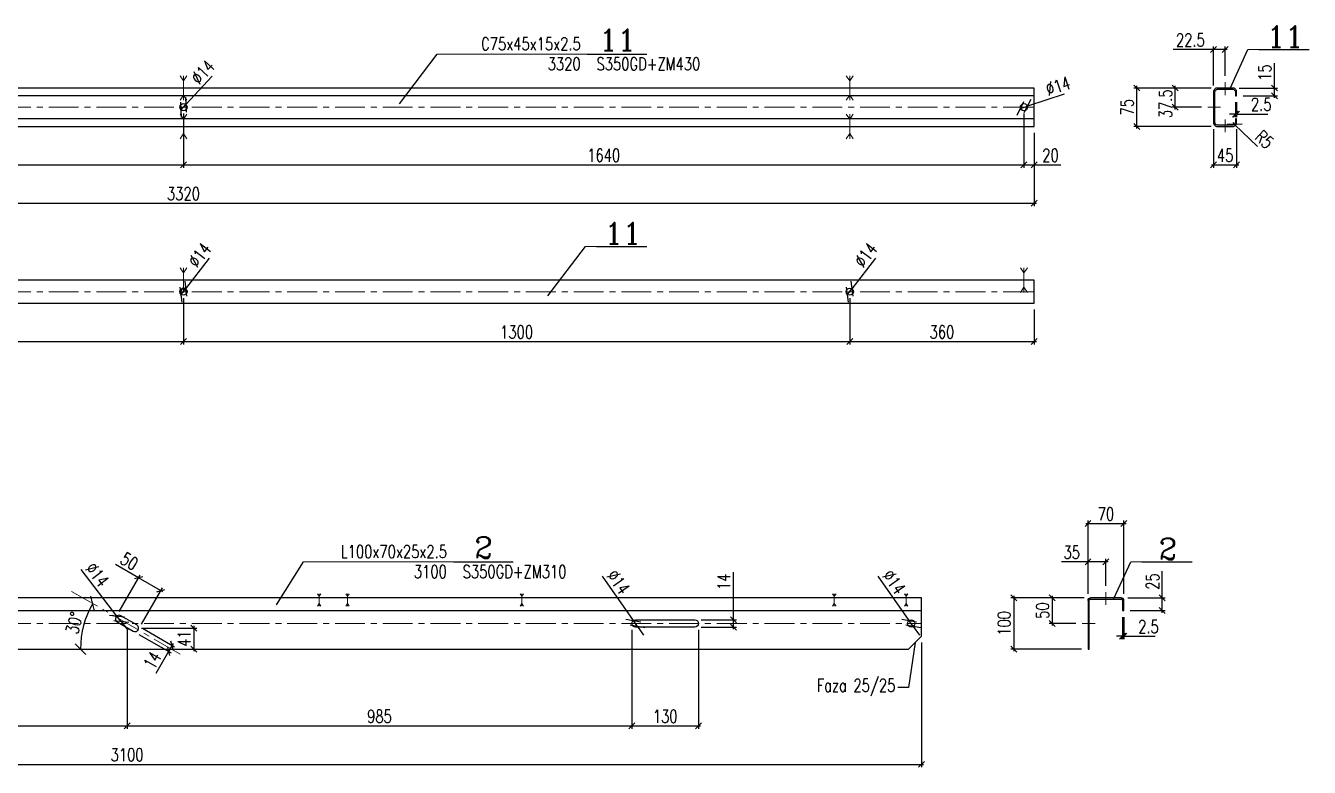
# Model space of a CAD drawing. Header units: millimetres. Extents: x -110 to 3857, y -131 to 4782.
# Drawn here: x 1352 to 3857, y 3334 to 4782 of the extents above; entities that cross this region are included whole.
import ezdxf
from ezdxf.enums import TextEntityAlignment as Align

# ---------------------------------------------------------------- set-up
doc = ezdxf.new("R2010")
doc.units = ezdxf.units.MM
doc.header["$LTSCALE"] = 1.833333
doc.header["$PDMODE"] = 1
doc.linetypes.add('CENTER', pattern=[50.8, 31.75, -6.35, 6.35, -6.35])
doc.layers.get('0').update_dxf_attribs({"linetype": 'CONTINUOUS'})
doc.layers.get('Defpoints').update_dxf_attribs({"linetype": 'CONTINUOUS'})
for name, color, linetype, lineweight in [('k_inny', 40, 'CONTINUOUS', 13), ('k_konstrukcja', 3, 'CONTINUOUS', 25), ('k_osie', 6, 'CENTER', 5), ('k_podkład', 253, 'CONTINUOUS', 13), ('k_pozycje', 1, 'CONTINUOUS', 5), ('k_wymiary', 1, 'CONTINUOUS', 5), ('RFD_C3', 2, 'CONTINUOUS', 5), ('RFD_C5', 1, 'CONTINUOUS', 5), ('RFD_T3', 2, 'CONTINUOUS', 25)]:
    doc.layers.add(name, color=color, linetype=linetype, lineweight=lineweight)
doc.styles.add('TXT3', font='SIMPLEX.SHX', dxfattribs={"width": 0.75, "height": 25})
doc.styles.add('TXT5', font='COMPLEX.shx', dxfattribs={"height": 41.666667})
doc.dimstyles.new('R1', dxfattribs={"dimtxt": 25, "dimasz": 20.833333, "dimexe": 5.833333, "dimexo": 12.5, "dimgap": 5, "dimtad": 0, "dimdec": 0, "dimzin": 0, "dimdsep": 46, "dimtxsty": 'TXT3', "dimblk1": 'OBLIQUE', "dimblk2": 'OBLIQUE', "dimsah": 1, "dimtsz": 5.833333, "dimcen": -3, "dimdle": 4.166667, "dimclrt": 2, "dimadec": 0, "dimazin": 0, "dimtfac": 0.75, "dimtdec": 0, "dimtmove": 0, "dimatfit": 3, "dimldrblk": 'NONE', "dimfxl": 1, "dimtvp": 0.75, "dimtolj": 1, "dimtzin": 0, "dimarcsym": 0})
doc.dimstyles.new('R1_002', dxfattribs={"dimtxt": 25, "dimasz": 5.833333, "dimexe": 5.833333, "dimexo": 12.5, "dimgap": 5, "dimtad": 0, "dimdec": 0, "dimzin": 0, "dimdsep": 46, "dimtxsty": 'TXT3', "dimblk1": 'OBLIQUE', "dimblk2": 'OBLIQUE', "dimsah": 1, "dimtsz": 5.833333, "dimcen": -3, "dimdle": 4.166667, "dimclrt": 2, "dimadec": 0, "dimazin": 0, "dimtfac": 0.75, "dimtdec": 0, "dimtmove": 0, "dimatfit": 3, "dimldrblk": 'NONE', "dimfxl": 1, "dimtvp": 0.75, "dimtolj": 1, "dimtzin": 0, "dimarcsym": 0})

# ---------------------------------------------------------------- blocks, each defined once
blk = doc.blocks.new('xp-u01')
at = {"layer": 'RFD_C5'}
blk.add_line((0, 0), (351, 0), dxfattribs=at)
at = {"layer": 'RFD_T3'}
blk.add_line((351, 0), (491, 0), dxfattribs=at)
at = {"layer": 'RFD_C3', "style": 'TXT3', "width": 0.75}
blk.add_attdef('OPIS', text='', height=30, dxfattribs=at).set_placement((336, 0.4), align=Align.BOTTOM_RIGHT)
blk.add_attdef('DLUGOSC', text='', height=30, dxfattribs=at).set_placement((335.7, -7.6), align=Align.TOP_RIGHT)
for tag, p in [('STAL', (372.8, -37.6)), ('UWAGI', (372.8, -82.9))]:
    blk.add_attdef(tag, p, '', height=30, dxfattribs=at)
at = {"layer": 'RFD_C3', "style": 'TXT3', "width": 0.75, "flags": 1}
for tag, p in [('G_JEDN', (164.9, -82.9)), ('G', (164.9, -134.4))]:
    blk.add_attdef(tag, p, '', height=30, dxfattribs=at)
at = {"layer": 'RFD_T3', "linetype": 'Continuous', "style": 'TXT5'}
blk.add_attdef('NR', text='', height=50, dxfattribs=at).set_placement((421.6, -6), align=Align.BOTTOM_CENTER)
blk = doc.blocks.new('Poz. 11')
for points in [[(3300, 22.5), (-20, 22.5)], [(3300, -22.5), (-20, -22.5)]]:
    blk.add_lwpolyline(points)
at = {"layer": 'k_konstrukcja'}
blk.add_lwpolyline([(3300, -37.5), (3300, 37.5), (-20, 37.5), (-20, -37.5)], close=True, dxfattribs=at)
for centre in [(1640, 0), (3280, 0)]:
    blk.add_circle(centre, 7, dxfattribs=at)
at = {"layer": 'k_osie'}
blk.add_line((-20, 0), (3300, 0), dxfattribs=at)
at = {"layer": 'k_podkład'}
for points in [[(1640, 23.5), (1633.3, 13.5), (1640, 23.5), (1640, 13.5), (1640, 23.5), (1646.7, 13.5), (1640, 23.5), (1640, 51.5), (1633.3, 61.5), (1640, 51.5), (1640, 61.5), (1640, 51.5), (1646.7, 61.5)], [(2940, 23.5), (2946.7, 13.5), (2940, 23.5), (2940, 13.5), (2940, 23.5), (2933.3, 13.5), (2940, 23.5), (2940, 51.5), (2946.7, 61.5), (2940, 51.5), (2940, 61.5), (2940, 51.5), (2933.3, 61.5)], [(1640, -23.5), (1633.3, -13.5), (1640, -23.5), (1640, -13.5), (1640, -23.5), (1646.7, -13.5), (1640, -23.5), (1640, -51.5), (1633.3, -61.5), (1640, -51.5), (1640, -61.5), (1640, -51.5), (1646.7, -61.5)], [(2940, -23.5), (2946.7, -13.5), (2940, -23.5), (2940, -13.5), (2940, -23.5), (2933.3, -13.5), (2940, -23.5), (2940, -51.5), (2946.7, -61.5), (2940, -51.5), (2940, -61.5), (2940, -51.5), (2933.3, -61.5)]]:
    blk.add_lwpolyline(points, dxfattribs=at)
blk = doc.blocks.new('_None')
blk = doc.blocks.new('_Oblique')
at = {"color": 0, "linetype": 'ByBlock', "lineweight": -2}
blk.add_line((-0.5, -0.5), (0.5, 0.5), dxfattribs=at)
blk = doc.blocks.new('*D350')
at = {"layer": 'Defpoints', "color": 0}
for p in [(20, 4622.5), (1660, 4622.5), (1660, 4510)]:
    blk.add_point(p, dxfattribs=at)
at = {"layer": 'k_wymiary', "color": 0, "lineweight": -2}
for p, q in [((20, 4610), (20, 4504.2)), ((1660, 4610), (1660, 4504.2)), ((25.8, 4515.8), (14.2, 4504.2)), ((15.8, 4510), (1664.2, 4510)), ((1654.2, 4504.2), (1665.8, 4515.8))]:
    blk.add_line(p, q, dxfattribs=at)
at = {"layer": 'k_wymiary', "color": 2, "insert": (840, 4528.7), "char_height": 25, "attachment_point": 5, "style": 'TXT3'}
blk.add_mtext('\\A1;1640', dxfattribs=at)
blk = doc.blocks.new('*D351')
at = {"layer": 'Defpoints', "color": 0}
for p in [(1660, 4622.5), (3300, 4622.5), (3300, 4510)]:
    blk.add_point(p, dxfattribs=at)
at = {"layer": 'k_wymiary', "color": 0, "lineweight": -2}
for p, q in [((1660, 4610), (1660, 4504.2)), ((3300, 4610), (3300, 4504.2)), ((1665.8, 4515.8), (1654.2, 4504.2)), ((1655.8, 4510), (3304.2, 4510)), ((3294.2, 4504.2), (3305.8, 4515.8))]:
    blk.add_line(p, q, dxfattribs=at)
at = {"layer": 'k_wymiary', "color": 2, "insert": (2480, 4528.7), "char_height": 25, "attachment_point": 5, "style": 'TXT3'}
blk.add_mtext('\\A1;1640', dxfattribs=at)
blk = doc.blocks.new('*D352')
at = {"layer": 'Defpoints', "color": 0}
for p in [(3300, 4622.5), (3320, 4585), (3320, 4510)]:
    blk.add_point(p, dxfattribs=at)
at = {"layer": 'k_wymiary', "color": 0, "lineweight": -2}
for p, q in [((3300, 4610), (3300, 4504.2)), ((3320, 4572.5), (3320, 4504.2)), ((3305.8, 4515.8), (3294.2, 4504.2)), ((3295.8, 4510), (3320, 4510)), ((3314.2, 4504.2), (3325.8, 4515.8)), ((3320, 4510), (3372, 4510))]:
    blk.add_line(p, q, dxfattribs=at)
at = {"layer": 'k_wymiary', "color": 2, "insert": (3351.8, 4528.7), "char_height": 25, "attachment_point": 5, "style": 'TXT3'}
blk.add_mtext('\\A1;20', dxfattribs=at)
blk = doc.blocks.new('*D353')
at = {"layer": 'Defpoints', "color": 0}
for p in [(0, 4585), (3320, 4585), (3320, 4435)]:
    blk.add_point(p, dxfattribs=at)
at = {"layer": 'k_wymiary', "color": 0, "lineweight": -2}
for p, q in [((0, 4572.5), (0, 4429.2)), ((3320, 4572.5), (3320, 4429.2)), ((5.8, 4440.8), (-5.8, 4429.2)), ((-4.2, 4435), (3324.2, 4435)), ((3314.2, 4429.2), (3325.8, 4440.8))]:
    blk.add_line(p, q, dxfattribs=at)
at = {"layer": 'k_wymiary', "color": 2, "insert": (1660, 4453.7), "char_height": 25, "attachment_point": 5, "style": 'TXT3'}
blk.add_mtext('\\A1;3320', dxfattribs=at)
blk = doc.blocks.new('*D355')
at = {"layer": 'Defpoints', "color": 0}
for p in [(1655.3, 4617.4), (1664.7, 4627.6)]:
    blk.add_point(p, dxfattribs=at)
at = {"layer": 'k_wymiary', "color": 0, "lineweight": -2}
for p in [(1715.9, 4683.2), (1655.3, 4617.4)]:
    blk.add_line(p, (1664.7, 4627.6), dxfattribs=at)
at = {"layer": 'k_wymiary', "color": 0, "linetype": 'ByBlock', "lineweight": -2, "xscale": 20.83333333333333, "yscale": 20.83333333333333, "zscale": 20.83333333333333}
for p, rotation in [((1664.7, 4627.6), 227.3451104325624), ((1655.3, 4617.4), 47.34511043256239)]:
    blk.add_blockref('_Oblique', p, dxfattribs=dict(at, rotation=rotation))
at = {"layer": 'k_wymiary', "color": 2, "insert": (1697.7, 4691.1), "char_height": 25, "attachment_point": 5, "rotation": 47.3451, "style": 'TXT3'}
blk.add_mtext('\\A1;∅14', dxfattribs=at)
blk = doc.blocks.new('*D356')
at = {"layer": 'Defpoints', "color": 0}
for p in [(3293.3, 4620.3), (3306.7, 4624.7)]:
    blk.add_point(p, dxfattribs=at)
at = {"layer": 'k_wymiary', "color": 0, "lineweight": -2}
for p in [(3378.4, 4648.1), (3293.3, 4620.3)]:
    blk.add_line(p, (3306.7, 4624.7), dxfattribs=at)
at = {"layer": 'k_wymiary', "color": 0, "linetype": 'ByBlock', "lineweight": -2, "xscale": 20.83333333333333, "yscale": 20.83333333333333, "zscale": 20.83333333333333}
for p, rotation in [((3306.7, 4624.7), 198.0682574679012), ((3293.3, 4620.3), 18.06825746790123)]:
    blk.add_blockref('_Oblique', p, dxfattribs=dict(at, rotation=rotation))
at = {"layer": 'k_wymiary', "color": 2, "insert": (3366.4, 4663.9), "char_height": 25, "attachment_point": 5, "rotation": 18.0683, "style": 'TXT3'}
blk.add_mtext('\\A1;∅14', dxfattribs=at)
blk = doc.blocks.new('pozycja')
at = {"layer": 'RFD_C5', "linetype": 'Continuous'}
blk.add_line((0, 0), (25.8, 0), dxfattribs=at)
at = {"layer": 'RFD_T3'}
blk.add_line((25.8, 0), (143.9, 0), dxfattribs=at)
at = {"layer": 'RFD_T3', "linetype": 'Continuous', "style": 'TXT5'}
blk.add_attdef('NR', text='', height=50, dxfattribs=at).set_placement((86.9, -9), align=Align.BOTTOM_CENTER)
blk = doc.blocks.new('*D364')
at = {"layer": 'Defpoints', "color": 0}
for p in [(3670, 4735), (3692.5, 4671.2), (3670, 4652.5)]:
    blk.add_point(p, dxfattribs=at)
at = {"layer": 'k_wymiary', "color": 0, "lineweight": -2}
for p, q in [((3670, 4735), (3591.2, 4735)), ((3675.8, 4740.8), (3664.2, 4729.2)), ((3670, 4665), (3670, 4740.8)), ((3696.7, 4735), (3670, 4735)), ((3686.7, 4729.2), (3698.3, 4740.8)), ((3692.5, 4683.7), (3692.5, 4740.8))]:
    blk.add_line(p, q, dxfattribs=at)
at = {"layer": 'k_wymiary', "color": 2, "insert": (3624.8, 4753.7), "char_height": 25, "attachment_point": 5, "style": 'TXT3'}
blk.add_mtext('\\A1;22.5', dxfattribs=at)
blk = doc.blocks.new('*D365')
at = {"layer": 'Defpoints', "color": 0}
for p in [(3707.5, 4660), (3788.8, 4660), (3715, 4645)]:
    blk.add_point(p, dxfattribs=at)
at = {"layer": 'k_wymiary', "color": 0, "lineweight": -2}
for p, q in [((3788.8, 4660), (3788.8, 4708.5)), ((3720, 4660), (3794.6, 4660)), ((3794.6, 4654.2), (3782.9, 4665.8)), ((3788.8, 4640.8), (3788.8, 4660)), ((3727.5, 4645), (3794.6, 4645)), ((3782.9, 4650.8), (3794.6, 4639.2))]:
    blk.add_line(p, q, dxfattribs=at)
at = {"layer": 'k_wymiary', "color": 2, "insert": (3770, 4690.1), "char_height": 25, "attachment_point": 5, "rotation": 90, "style": 'TXT3'}
blk.add_mtext('\\A1;15', dxfattribs=at)
blk = doc.blocks.new('*D366')
at = {"layer": 'Defpoints', "color": 0}
for p in [(3712.5, 4645), (3715, 4645), (3715, 4609.1)]:
    blk.add_point(p, dxfattribs=at)
at = {"layer": 'k_wymiary', "color": 0, "lineweight": -2}
for p, q in [((3712.5, 4609.1), (3700.8, 4609.1)), ((3706.7, 4603.3), (3718.3, 4615)), ((3720.8, 4615), (3709.2, 4603.3)), ((3712.5, 4632.5), (3712.5, 4603.3)), ((3712.5, 4609.1), (3715, 4609.1)), ((3715, 4632.5), (3715, 4603.3)), ((3715, 4609.1), (3776, 4609.1))]:
    blk.add_line(p, q, dxfattribs=at)
at = {"layer": 'k_wymiary', "color": 2, "insert": (3763, 4627.9), "char_height": 25, "attachment_point": 5, "style": 'TXT3'}
blk.add_mtext('\\A1;2.5', dxfattribs=at)
blk = doc.blocks.new('*D368')
at = {"layer": 'Defpoints', "color": 0}
for p in [(3707.5, 4592.5), (3711.1, 4589)]:
    blk.add_point(p, dxfattribs=at)
at = {"layer": 'k_wymiary', "color": 0, "lineweight": -2}
for p in [(3707.5, 4592.5), (3755.9, 4546.1)]:
    blk.add_line(p, (3711.1, 4589), dxfattribs=at)
at = {"layer": 'k_wymiary', "color": 0, "linetype": 'ByBlock', "lineweight": -2, "xscale": 20.83333333333333, "yscale": 20.83333333333333, "zscale": 20.83333333333333, "rotation": 136.2384097186203}
blk.add_blockref('_Oblique', (3711.1, 4589), dxfattribs=at)
at = {"layer": 'k_wymiary', "color": 2, "insert": (3769.1, 4559.5), "char_height": 25, "attachment_point": 5, "rotation": 316.2384, "style": 'TXT3'}
blk.add_mtext('\\A1;R5', dxfattribs=at)
blk = doc.blocks.new('*D369')
at = {"layer": 'Defpoints', "color": 0}
for p in [(3670, 4592.5), (3715, 4592.5), (3715, 4510)]:
    blk.add_point(p, dxfattribs=at)
at = {"layer": 'k_wymiary', "color": 0, "lineweight": -2}
for p, q in [((3670, 4580), (3670, 4504.2)), ((3715, 4580), (3715, 4504.2)), ((3675.8, 4515.8), (3664.2, 4504.2)), ((3665.8, 4510), (3719.2, 4510)), ((3709.2, 4504.2), (3720.8, 4515.8))]:
    blk.add_line(p, q, dxfattribs=at)
at = {"layer": 'k_wymiary', "color": 2, "insert": (3692.5, 4528.7), "char_height": 25, "attachment_point": 5, "style": 'TXT3'}
blk.add_mtext('\\A1;45', dxfattribs=at)
blk = doc.blocks.new('*D370')
at = {"layer": 'Defpoints', "color": 0}
for p in [(3595, 4660), (3677.5, 4660), (3658.8, 4622.5)]:
    blk.add_point(p, dxfattribs=at)
at = {"layer": 'k_wymiary', "color": 0, "lineweight": -2}
for p, q in [((3600.8, 4654.2), (3589.2, 4665.8)), ((3665, 4660), (3589.2, 4660)), ((3595, 4618.3), (3595, 4664.2)), ((3589.2, 4628.3), (3600.8, 4616.7)), ((3646.3, 4622.5), (3589.2, 4622.5))]:
    blk.add_line(p, q, dxfattribs=at)
at = {"layer": 'k_wymiary', "color": 2, "insert": (3576.3, 4629.2), "char_height": 25, "attachment_point": 5, "rotation": 90, "style": 'TXT3'}
blk.add_mtext('\\A1;37.5', dxfattribs=at)
blk = doc.blocks.new('*D371')
at = {"layer": 'Defpoints', "color": 0}
for p in [(3520, 4660), (3677.5, 4660), (3677.5, 4585)]:
    blk.add_point(p, dxfattribs=at)
at = {"layer": 'k_wymiary', "color": 0, "lineweight": -2}
for p, q in [((3525.8, 4654.2), (3514.2, 4665.8)), ((3665, 4660), (3514.2, 4660)), ((3520, 4580.8), (3520, 4664.2)), ((3514.2, 4590.8), (3525.8, 4579.2)), ((3665, 4585), (3514.2, 4585))]:
    blk.add_line(p, q, dxfattribs=at)
at = {"layer": 'k_wymiary', "color": 2, "insert": (3501.3, 4622.5), "char_height": 25, "attachment_point": 5, "rotation": 90, "style": 'TXT3'}
blk.add_mtext('\\A1;75', dxfattribs=at)
blk = doc.blocks.new('*D374')
at = {"layer": 'Defpoints', "color": 0}
for p in [(1664.3, 4268.1), (1655.7, 4256.9)]:
    blk.add_point(p, dxfattribs=at)
at = {"layer": 'k_wymiary', "color": 0, "lineweight": -2}
for p in [(1710.3, 4327.9), (1655.7, 4256.9)]:
    blk.add_line(p, (1664.3, 4268.1), dxfattribs=at)
at = {"layer": 'k_wymiary', "color": 0, "linetype": 'ByBlock', "lineweight": -2, "xscale": 20.83333333333333, "yscale": 20.83333333333333, "zscale": 20.83333333333333}
for p, rotation in [((1655.7, 4256.9), 52.46333254071379), ((1664.3, 4268.1), 232.4633325407138)]:
    blk.add_blockref('_Oblique', p, dxfattribs=dict(at, rotation=rotation))
at = {"layer": 'k_wymiary', "color": 2, "insert": (1691.4, 4334.2), "char_height": 25, "attachment_point": 5, "rotation": 52.4633, "style": 'TXT3'}
blk.add_mtext('\\A1;∅14', dxfattribs=at)
blk = doc.blocks.new('*D375')
at = {"layer": 'Defpoints', "color": 0}
for p in [(2964.3, 4268.1), (2955.7, 4256.9)]:
    blk.add_point(p, dxfattribs=at)
at = {"layer": 'k_wymiary', "color": 0, "lineweight": -2}
for p in [(3010.3, 4327.9), (2955.7, 4256.9)]:
    blk.add_line(p, (2964.3, 4268.1), dxfattribs=at)
at = {"layer": 'k_wymiary', "color": 0, "linetype": 'ByBlock', "lineweight": -2, "xscale": 20.83333333333333, "yscale": 20.83333333333333, "zscale": 20.83333333333333}
for p, rotation in [((2955.7, 4256.9), 52.46333254071674), ((2964.3, 4268.1), 232.4633325407167)]:
    blk.add_blockref('_Oblique', p, dxfattribs=dict(at, rotation=rotation))
at = {"layer": 'k_wymiary', "color": 2, "insert": (2991.4, 4334.2), "char_height": 25, "attachment_point": 5, "rotation": 52.4633, "style": 'TXT3'}
blk.add_mtext('\\A1;∅14', dxfattribs=at)
blk = doc.blocks.new('*D377')
at = {"layer": 'Defpoints', "color": 0}
for p in [(360, 4262.5), (1660, 4262.5), (1660, 4165)]:
    blk.add_point(p, dxfattribs=at)
at = {"layer": 'k_wymiary', "color": 0, "lineweight": -2}
for p, q in [((360, 4250), (360, 4159.2)), ((1660, 4250), (1660, 4159.2)), ((365.8, 4170.8), (354.2, 4159.2)), ((355.8, 4165), (1664.2, 4165)), ((1654.2, 4159.2), (1665.8, 4170.8))]:
    blk.add_line(p, q, dxfattribs=at)
at = {"layer": 'k_wymiary', "color": 2, "insert": (1010, 4183.7), "char_height": 25, "attachment_point": 5, "style": 'TXT3'}
blk.add_mtext('\\A1;1300', dxfattribs=at)
blk = doc.blocks.new('*D378')
at = {"layer": 'Defpoints', "color": 0}
for p in [(1660, 4262.5), (2960, 4262.5), (2960, 4165)]:
    blk.add_point(p, dxfattribs=at)
at = {"layer": 'k_wymiary', "color": 0, "lineweight": -2}
for p, q in [((1660, 4250), (1660, 4159.2)), ((2960, 4250), (2960, 4159.2)), ((1665.8, 4170.8), (1654.2, 4159.2)), ((1655.8, 4165), (2964.2, 4165)), ((2954.2, 4159.2), (2965.8, 4170.8))]:
    blk.add_line(p, q, dxfattribs=at)
at = {"layer": 'k_wymiary', "color": 2, "insert": (2310, 4183.7), "char_height": 25, "attachment_point": 5, "style": 'TXT3'}
blk.add_mtext('\\A1;1300', dxfattribs=at)
blk = doc.blocks.new('*D379')
at = {"layer": 'Defpoints', "color": 0}
for p in [(2960, 4262.5), (3320, 4240), (3320, 4165)]:
    blk.add_point(p, dxfattribs=at)
at = {"layer": 'k_wymiary', "color": 0, "lineweight": -2}
for p, q in [((2960, 4250), (2960, 4159.2)), ((3320, 4227.5), (3320, 4159.2)), ((2965.8, 4170.8), (2954.2, 4159.2)), ((2955.8, 4165), (3324.2, 4165)), ((3314.2, 4159.2), (3325.8, 4170.8))]:
    blk.add_line(p, q, dxfattribs=at)
at = {"layer": 'k_wymiary', "color": 2, "insert": (3140, 4183.7), "char_height": 25, "attachment_point": 5, "style": 'TXT3'}
blk.add_mtext('\\A1;360', dxfattribs=at)
blk = doc.blocks.new('Poz. 2')
blk.add_lwpolyline([(-1550, 25), (1550, 25)])
blk.add_lwpolyline([(-19.1, 2.9), (12.1, -15.1, 1), (19.1, -2.9), (-12.1, 15.1, 1)], format="xyb", close=True)
at = {"layer": 'k_konstrukcja'}
blk.add_lwpolyline([(-1525, -50), (1525, -50), (1550, -25), (1550, 50), (-1550, 50), (-1550, -25)], close=True, dxfattribs=at)
blk.add_lwpolyline([(1108, -7), (992, -7, -1), (992, 7), (1108, 7, -1)], format="xyb", close=True, dxfattribs=at)
blk.add_circle((1530, 0), 7, dxfattribs=at)
at = {"layer": 'k_osie'}
blk.add_lwpolyline([(-1550, 0), (1550, 0)], dxfattribs=at)
at = {"layer": 'k_podkład'}
for points in [[(375, 53), (378.3, 58), (375, 53), (375, 58), (375, 53), (371.7, 58), (375, 53), (375, 39), (378.3, 34), (375, 39), (375, 34), (375, 39), (371.7, 34)], [(430, 53), (433.3, 58), (430, 53), (430, 58), (430, 53), (426.7, 58), (430, 53), (430, 39), (433.3, 34), (430, 39), (430, 34), (430, 39), (426.7, 34)], [(770, 53), (773.3, 58), (770, 53), (770, 58), (770, 53), (766.7, 58), (770, 53), (770, 39), (773.3, 34), (770, 39), (770, 34), (770, 39), (766.7, 34)], [(1380, 53), (1383.3, 58), (1380, 53), (1380, 58), (1380, 53), (1376.7, 58), (1380, 53), (1380, 39), (1383.3, 34), (1380, 39), (1380, 34), (1380, 39), (1376.7, 34)], [(1520, 53), (1523.3, 58), (1520, 53), (1520, 58), (1520, 53), (1516.7, 58), (1520, 53), (1520, 39), (1523.3, 34), (1520, 39), (1520, 34), (1520, 39), (1516.7, 34)]]:
    blk.add_lwpolyline(points, dxfattribs=at)
blk = doc.blocks.new('Rygiel')
for p, q in [((0, 95), (0.4, 96.9)), ((0, 95), (0, 0)), ((0.4, 96.9), (1.5, 98.5)), ((1.5, 98.5), (3.1, 99.6)), ((2.5, 95), (2.7, 96)), ((2.5, 0), (2.5, 95)), ((2.7, 96), (3.2, 96.8)), ((3.1, 99.6), (5, 100)), ((3.2, 96.8), (4, 97.3)), ((4, 97.3), (5, 97.5)), ((65, 100), (5, 100)), ((5, 97.5), (65, 97.5)), ((66.9, 99.6), (65, 100)), ((66, 97.3), (65, 97.5)), ((66.8, 96.8), (66, 97.3)), ((67.3, 96), (66.8, 96.8)), ((68.5, 98.5), (66.9, 99.6)), ((67.5, 95), (67.3, 96)), ((67.5, 95), (67.5, 75)), ((69.6, 96.9), (68.5, 98.5)), ((70, 95), (69.6, 96.9)), ((70, 75), (70, 95)), ((67.5, 75), (70, 75)), ((0, 0), (2.5, 0))]:
    blk.add_line(p, q)
blk = doc.blocks.new('*D476')
at = {"layer": 'Defpoints', "color": 0}
for p in [(565, 3615), (1550, 3615), (1550, 3415)]:
    blk.add_point(p, dxfattribs=at)
at = {"layer": 'k_wymiary', "color": 0, "lineweight": -2}
for p, q in [((565, 3602.5), (565, 3409.2)), ((1550, 3602.5), (1550, 3409.2)), ((570.8, 3420.8), (559.2, 3409.2)), ((560.8, 3415), (1554.2, 3415)), ((1544.2, 3409.2), (1555.8, 3420.8))]:
    blk.add_line(p, q, dxfattribs=at)
at = {"layer": 'k_wymiary', "color": 2, "insert": (1057.5, 3433.7), "char_height": 25, "attachment_point": 5, "style": 'TXT3'}
blk.add_mtext('\\A1;985', dxfattribs=at)
blk = doc.blocks.new('*D477')
at = {"layer": 'Defpoints', "color": 0}
for p in [(1550, 3615), (2535, 3615), (2535, 3415)]:
    blk.add_point(p, dxfattribs=at)
at = {"layer": 'k_wymiary', "color": 0, "lineweight": -2}
for p, q in [((1550, 3602.5), (1550, 3409.2)), ((2535, 3602.5), (2535, 3409.2)), ((1555.8, 3420.8), (1544.2, 3409.2)), ((1545.8, 3415), (2539.2, 3415)), ((2529.2, 3409.2), (2540.8, 3420.8))]:
    blk.add_line(p, q, dxfattribs=at)
at = {"layer": 'k_wymiary', "color": 2, "insert": (2042.5, 3433.7), "char_height": 25, "attachment_point": 5, "style": 'TXT3'}
blk.add_mtext('\\A1;985', dxfattribs=at)
blk = doc.blocks.new('*D478')
at = {"layer": 'Defpoints', "color": 0}
for p in [(2535, 3615), (2665, 3615), (2665, 3415)]:
    blk.add_point(p, dxfattribs=at)
at = {"layer": 'k_wymiary', "color": 0, "lineweight": -2}
for p, q in [((2535, 3602.5), (2535, 3409.2)), ((2665, 3602.5), (2665, 3409.2)), ((2540.8, 3420.8), (2529.2, 3409.2)), ((2530.8, 3415), (2669.2, 3415)), ((2659.2, 3409.2), (2670.8, 3420.8))]:
    blk.add_line(p, q, dxfattribs=at)
at = {"layer": 'k_wymiary', "color": 2, "insert": (2600, 3433.7), "char_height": 25, "attachment_point": 5, "style": 'TXT3'}
blk.add_mtext('\\A1;130', dxfattribs=at)
blk = doc.blocks.new('*D479')
at = {"layer": 'Defpoints', "color": 0}
for p in [(1572.6, 3704.1), (1528.3, 3627.5), (1571.7, 3602.5)]:
    blk.add_point(p, dxfattribs=at)
at = {"layer": 'k_wymiary', "color": 0, "lineweight": -2}
for p, q in [((1572.6, 3704.1), (1527.5, 3730.1)), ((1534.6, 3638.3), (1575.5, 3709.2)), ((1580.5, 3706.2), (1564.6, 3702)), ((1619.5, 3677), (1572.6, 3704.1)), ((1577.9, 3613.3), (1618.8, 3684.2)), ((1607.9, 3677), (1623.9, 3681.2))]:
    blk.add_line(p, q, dxfattribs=at)
at = {"layer": 'k_wymiary', "color": 2, "insert": (1554.4, 3736.3), "char_height": 25, "attachment_point": 5, "rotation": 330, "style": 'TXT3'}
blk.add_mtext('\\A1;50', dxfattribs=at)
blk = doc.blocks.new('*D480')
at = {"layer": 'Defpoints', "color": 0}
for p in [(1530.1, 3629.5), (1538.7, 3618.5)]:
    blk.add_point(p, dxfattribs=at)
at = {"layer": 'k_wymiary', "color": 0, "lineweight": -2}
for p, q in [((1530.1, 3629.5), (1460.2, 3720.4)), ((1538.7, 3618.5), (1530.1, 3629.5)), ((1538.7, 3618.5), (1551.4, 3602))]:
    blk.add_line(p, q, dxfattribs=at)
at = {"layer": 'k_wymiary', "color": 0, "linetype": 'ByBlock', "lineweight": -2, "xscale": 20.83333333333333, "yscale": 20.83333333333333, "zscale": 20.83333333333333}
for p, rotation in [((1530.1, 3629.5), 307.6112658283222), ((1538.7, 3618.5), 127.6112658283222)]:
    blk.add_blockref('_Oblique', p, dxfattribs=dict(at, rotation=rotation))
at = {"layer": 'k_wymiary', "color": 2, "insert": (1491.7, 3710.2), "char_height": 25, "attachment_point": 5, "rotation": 307.6113, "style": 'TXT3'}
blk.add_mtext('\\A1;∅14', dxfattribs=at)
blk = doc.blocks.new('*D481')
at = {"layer": 'Defpoints', "color": 0}
for p in [(1441.7, 3677.5), (1469.9, 3625.7), (25, 3565), (3075, 3565), (1658.3, 3552.5)]:
    blk.add_point(p, dxfattribs=at)
at = {"layer": 'k_wymiary', "color": 0, "lineweight": -2}
blk.add_arc((1636.6, 3565), 177.5, 150, 180, dxfattribs=at)
at = {"layer": 'k_wymiary', "color": 0, "linetype": 'ByBlock', "lineweight": -2, "xscale": 20.83333333333333, "yscale": 20.83333333333333, "zscale": 20.83333333333333}
for p, rotation in [((1482.9, 3653.7), 60.00000001284901), ((1459.2, 3565), 269.9999999999999)]:
    blk.add_blockref('_Oblique', p, dxfattribs=dict(at, rotation=rotation))
at = {"layer": 'k_wymiary', "color": 2, "insert": (1447.1, 3615.8), "char_height": 25, "attachment_point": 5, "rotation": 75, "style": 'TXT3'}
blk.add_mtext('\\A1;30%%d', dxfattribs=at)
blk = doc.blocks.new('*D482')
at = {"layer": 'Defpoints', "color": 0}
for p in [(1565.6, 3606), (1550, 3565), (1680, 3565)]:
    blk.add_point(p, dxfattribs=at)
at = {"layer": 'k_wymiary', "color": 0, "lineweight": -2}
for p, q in [((1685.8, 3600.2), (1674.2, 3611.8)), ((1680, 3610.2), (1680, 3560.8)), ((1578.1, 3606), (1685.8, 3606)), ((1562.5, 3565), (1685.8, 3565)), ((1674.2, 3570.8), (1685.8, 3559.2))]:
    blk.add_line(p, q, dxfattribs=at)
at = {"layer": 'k_wymiary', "color": 2, "insert": (1661.3, 3585.5), "char_height": 25, "attachment_point": 5, "rotation": 90, "style": 'TXT3'}
blk.add_mtext('\\A1;41', dxfattribs=at)
blk = doc.blocks.new('*D483')
at = {"layer": 'Defpoints', "color": 0}
for p in [(2538, 3620.7), (2546, 3609.3)]:
    blk.add_point(p, dxfattribs=at)
at = {"layer": 'k_wymiary', "color": 0, "lineweight": -2}
for p, q in [((2538, 3620.7), (2477.7, 3707.3)), ((2546, 3609.3), (2538, 3620.7)), ((2546, 3609.3), (2557.9, 3592.2))]:
    blk.add_line(p, q, dxfattribs=at)
at = {"layer": 'k_wymiary', "color": 0, "linetype": 'ByBlock', "lineweight": -2, "xscale": 20.83333333333333, "yscale": 20.83333333333333, "zscale": 20.83333333333333}
for p, rotation in [((2538, 3620.7), 304.8864032735648), ((2546, 3609.3), 124.8864032735648)]:
    blk.add_blockref('_Oblique', p, dxfattribs=dict(at, rotation=rotation))
at = {"layer": 'k_wymiary', "color": 2, "insert": (2508.7, 3695.6), "char_height": 25, "attachment_point": 5, "rotation": 304.8864, "style": 'TXT3'}
blk.add_mtext('\\A1;∅14', dxfattribs=at)
blk = doc.blocks.new('*D485')
at = {"layer": 'Defpoints', "color": 0}
for p in [(3076, 3620.7), (3084, 3609.3)]:
    blk.add_point(p, dxfattribs=at)
at = {"layer": 'k_wymiary', "color": 0, "lineweight": -2}
for p, q in [((3076, 3620.7), (3015.7, 3707.3)), ((3084, 3609.3), (3076, 3620.7)), ((3084, 3609.3), (3095.9, 3592.2))]:
    blk.add_line(p, q, dxfattribs=at)
at = {"layer": 'k_wymiary', "color": 0, "linetype": 'ByBlock', "lineweight": -2, "xscale": 20.83333333333333, "yscale": 20.83333333333333, "zscale": 20.83333333333333}
for p, rotation in [((3076, 3620.7), 304.8864032735648), ((3084, 3609.3), 124.8864032735648)]:
    blk.add_blockref('_Oblique', p, dxfattribs=dict(at, rotation=rotation))
at = {"layer": 'k_wymiary', "color": 2, "insert": (3046.7, 3695.6), "char_height": 25, "attachment_point": 5, "rotation": 304.8864, "style": 'TXT3'}
blk.add_mtext('\\A1;∅14', dxfattribs=at)
blk = doc.blocks.new('*D486')
at = {"layer": 'Defpoints', "color": 0}
for p in [(0, 3590), (3100, 3590), (3100, 3340)]:
    blk.add_point(p, dxfattribs=at)
at = {"layer": 'k_wymiary', "color": 0, "lineweight": -2}
for p, q in [((0, 3577.5), (0, 3334.2)), ((3100, 3577.5), (3100, 3334.2)), ((5.8, 3345.8), (-5.8, 3334.2)), ((-4.2, 3340), (3104.2, 3340)), ((3094.2, 3334.2), (3105.8, 3345.8))]:
    blk.add_line(p, q, dxfattribs=at)
at = {"layer": 'k_wymiary', "color": 2, "insert": (1550, 3358.7), "char_height": 25, "attachment_point": 5, "style": 'TXT3'}
blk.add_mtext('\\A1;3100', dxfattribs=at)
blk = doc.blocks.new('*D496')
at = {"layer": 'Defpoints', "color": 0}
for p in [(3490, 3665), (3569.8, 3665), (3495, 3640)]:
    blk.add_point(p, dxfattribs=at)
at = {"layer": 'k_wymiary', "color": 0, "lineweight": -2}
for p, q in [((3569.8, 3665), (3569.8, 3717)), ((3502.5, 3665), (3575.6, 3665)), ((3575.6, 3659.2), (3564, 3670.8)), ((3569.8, 3635.8), (3569.8, 3665)), ((3507.5, 3640), (3575.6, 3640)), ((3564, 3645.8), (3575.6, 3634.2))]:
    blk.add_line(p, q, dxfattribs=at)
at = {"layer": 'k_wymiary', "color": 2, "insert": (3551.1, 3696.8), "char_height": 25, "attachment_point": 5, "rotation": 90, "style": 'TXT3'}
blk.add_mtext('\\A1;25', dxfattribs=at)
blk = doc.blocks.new('*D497')
at = {"layer": 'Defpoints', "color": 0}
for p in [(3495, 3810), (3425, 3660), (3495, 3660)]:
    blk.add_point(p, dxfattribs=at)
at = {"layer": 'k_wymiary', "color": 0, "lineweight": -2}
for p, q in [((3430.8, 3815.8), (3419.2, 3804.2)), ((3420.8, 3810), (3499.2, 3810)), ((3425, 3672.5), (3425, 3815.8)), ((3489.2, 3804.2), (3500.8, 3815.8)), ((3495, 3672.5), (3495, 3815.8))]:
    blk.add_line(p, q, dxfattribs=at)
at = {"layer": 'k_wymiary', "color": 2, "insert": (3460, 3828.7), "char_height": 25, "attachment_point": 5, "style": 'TXT3'}
blk.add_mtext('\\A1;70', dxfattribs=at)
blk = doc.blocks.new('*D498')
at = {"layer": 'Defpoints', "color": 0}
for p in [(3430, 3665), (3280, 3565), (3425, 3565)]:
    blk.add_point(p, dxfattribs=at)
at = {"layer": 'k_wymiary', "color": 0, "lineweight": -2}
for p, q in [((3285.8, 3659.2), (3274.2, 3670.8)), ((3417.5, 3665), (3274.2, 3665)), ((3280, 3669.2), (3280, 3560.8)), ((3274.2, 3570.8), (3285.8, 3559.2)), ((3412.5, 3565), (3274.2, 3565))]:
    blk.add_line(p, q, dxfattribs=at)
at = {"layer": 'k_wymiary', "color": 2, "insert": (3261.3, 3615), "char_height": 25, "attachment_point": 5, "rotation": 90, "style": 'TXT3'}
blk.add_mtext('\\A1;100', dxfattribs=at)
blk = doc.blocks.new('*D499')
at = {"layer": 'Defpoints', "color": 0}
for p in [(3430, 3665), (3355, 3615), (3413.8, 3615)]:
    blk.add_point(p, dxfattribs=at)
at = {"layer": 'k_wymiary', "color": 0, "lineweight": -2}
for p, q in [((3360.8, 3659.2), (3349.2, 3670.8)), ((3417.5, 3665), (3349.2, 3665)), ((3355, 3669.2), (3355, 3610.8)), ((3349.2, 3620.8), (3360.8, 3609.2)), ((3401.3, 3615), (3349.2, 3615))]:
    blk.add_line(p, q, dxfattribs=at)
at = {"layer": 'k_wymiary', "color": 2, "insert": (3336.3, 3640), "char_height": 25, "attachment_point": 5, "rotation": 90, "style": 'TXT3'}
blk.add_mtext('\\A1;50', dxfattribs=at)
blk = doc.blocks.new('*D500')
at = {"layer": 'Defpoints', "color": 0}
for p in [(3425, 3735), (3425, 3660), (3460, 3676.2)]:
    blk.add_point(p, dxfattribs=at)
at = {"layer": 'k_wymiary', "color": 0, "lineweight": -2}
for p, q in [((3425, 3735), (3373, 3735)), ((3430.8, 3740.8), (3419.2, 3729.2)), ((3425, 3672.5), (3425, 3740.8)), ((3464.2, 3735), (3425, 3735)), ((3454.2, 3729.2), (3465.8, 3740.8)), ((3460, 3688.7), (3460, 3740.8))]:
    blk.add_line(p, q, dxfattribs=at)
at = {"layer": 'k_wymiary', "color": 2, "insert": (3393.2, 3753.7), "char_height": 25, "attachment_point": 5, "style": 'TXT3'}
blk.add_mtext('\\A1;35', dxfattribs=at)
blk = doc.blocks.new('*D501')
at = {"layer": 'Defpoints', "color": 0}
for p in [(3492.5, 3640), (3495, 3640), (3495, 3590)]:
    blk.add_point(p, dxfattribs=at)
at = {"layer": 'k_wymiary', "color": 0, "lineweight": -2}
for p, q in [((3492.5, 3627.5), (3492.5, 3584.2)), ((3495, 3627.5), (3495, 3584.2)), ((3492.5, 3590), (3480.8, 3590)), ((3486.7, 3584.2), (3498.3, 3595.8)), ((3500.8, 3595.8), (3489.2, 3584.2)), ((3492.5, 3590), (3495, 3590)), ((3495, 3590), (3556, 3590))]:
    blk.add_line(p, q, dxfattribs=at)
at = {"layer": 'k_wymiary', "color": 2, "insert": (3543, 3608.7), "char_height": 25, "attachment_point": 5, "style": 'TXT3'}
blk.add_mtext('\\A1;2.5', dxfattribs=at)
blk = doc.blocks.new('*D503')
at = {"layer": 'Defpoints', "color": 0}
for p in [(1569.1, 3612.1), (1562.1, 3599.9), (1630.8, 3560.3)]:
    blk.add_point(p, dxfattribs=at)
at = {"layer": 'k_wymiary', "color": 0, "lineweight": -2}
for p, q in [((1572.9, 3593.7), (1635.8, 3557.4)), ((1579.9, 3605.8), (1642.8, 3569.5)), ((1630.8, 3560.3), (1606.1, 3517.5)), ((1628.6, 3568.3), (1632.9, 3552.3)), ((1639.9, 3576), (1630.8, 3560.3)), ((1639.9, 3564.4), (1635.6, 3580.4))]:
    blk.add_line(p, q, dxfattribs=at)
at = {"layer": 'k_wymiary', "color": 2, "insert": (1599.3, 3543.2), "char_height": 25, "attachment_point": 5, "rotation": 60, "style": 'TXT3'}
blk.add_mtext('\\A1;14', dxfattribs=at)
blk = doc.blocks.new('*D505')
at = {"layer": 'Defpoints', "color": 0}
for p in [(2658, 3622), (2658, 3608), (2733, 3622)]:
    blk.add_point(p, dxfattribs=at)
at = {"layer": 'k_wymiary', "color": 0, "lineweight": -2}
for p, q in [((2733, 3622), (2733, 3715.2)), ((2670.5, 3622), (2738.8, 3622)), ((2670.5, 3608), (2738.8, 3608)), ((2738.8, 3616.2), (2727.2, 3627.8)), ((2727.2, 3613.8), (2738.8, 3602.2)), ((2733, 3603.8), (2733, 3626.2))]:
    blk.add_line(p, q, dxfattribs=at)
at = {"layer": 'k_wymiary', "color": 2, "insert": (2714.3, 3696.3), "char_height": 25, "attachment_point": 5, "rotation": 90, "style": 'TXT3'}
blk.add_mtext('\\A1;14', dxfattribs=at)

msp = doc.modelspace()

# ---------------------------------------------------------------- linework, layer by layer
at = {"layer": 'k_inny'}
for points in [[(3692.5, 4671.25), (3692.5, 4646.25)], [(3658.75, 4622.5), (3683.75, 4622.5)], [(3692.5, 4573.75), (3692.5, 4598.75)], [(3460, 3676.25), (3460, 3651.25)], [(3413.75, 3615), (3438.75, 3615)]]:
    msp.add_lwpolyline(points, dxfattribs=at)
at = {"layer": 'k_konstrukcja'}
msp.add_lwpolyline([(3715, 4645), (3715, 4652.5, 0.4142136), (3707.5, 4660), (3677.5, 4660, 0.4142136), (3670, 4652.5), (3670, 4592.5, 0.4142136), (3677.5, 4585), (3707.5, 4585, 0.4142136), (3715, 4592.5), (3715, 4600), (3712.5, 4600), (3712.5, 4592.5, -0.4142136), (3707.5, 4587.5), (3677.5, 4587.5, -0.4142136), (3672.5, 4592.5), (3672.5, 4652.5, -0.4142136), (3677.5, 4657.5), (3707.5, 4657.5, -0.4142136), (3712.5, 4652.5), (3712.5, 4645)], format="xyb", close=True, dxfattribs=at)
msp.add_lwpolyline([(0, 4285), (0, 4240), (3320, 4240), (3320, 4285)], close=True, dxfattribs=at)
for centre in [(1660, 4262.5), (2960, 4262.5)]:
    msp.add_circle(centre, 7, dxfattribs=at)
at = {"layer": 'k_osie'}
msp.add_line((0, 4262.5), (3320, 4262.5), dxfattribs=at)
msp.add_lwpolyline([(1441.75, 3677.5), (1658.25, 3552.5)], dxfattribs=at)
at = {"layer": 'k_podkład'}
for points in [[(1660, 4271), (1653.33, 4261), (1660, 4271), (1660, 4261), (1660, 4271), (1666.67, 4261), (1660, 4271), (1660, 4299), (1653.33, 4309), (1660, 4299), (1660, 4309), (1660, 4299), (1666.67, 4309)], [(3300, 4271), (3293.33, 4261), (3300, 4271), (3300, 4261), (3300, 4271), (3306.67, 4261), (3300, 4271), (3300, 4299), (3293.33, 4309), (3300, 4299), (3300, 4309), (3300, 4299), (3306.67, 4309)]]:
    msp.add_lwpolyline(points, dxfattribs=at)

# ---------------------------------------------------------------- block references
at = {"layer": 'k_konstrukcja'}
for name, p in [('Poz. 11', (20, 4622.5)), ('Poz. 2', (1550, 3615)), ('Rygiel', (3425, 3565))]:
    msp.add_blockref(name, p, dxfattribs=at)
at = {"layer": 'k_pozycje', "xscale": 0.83333333333333, "yscale": 0.83333333333333, "zscale": 0.83333333333333}
for name, p, values in [('xp-u01', (2155.27, 4725.95), {'NR': '11', 'OPIS': 'C75x45x15x2.5', 'DLUGOSC': '3320', 'STAL': 'S350GD+ZM430'}), ('pozycja', (3736.93, 4735), {'NR': '11'}), ('pozycja', (2444.56, 4350.95), {'NR': '11'}), ('xp-u01', (1894.18, 3735), {'NR': '2', 'OPIS': 'L100x70x25x2.5', 'DLUGOSC': '3100', 'STAL': 'S350GD+ZM310'}), ('pozycja', (3508.43, 3735), {'NR': '2'})]:
    msp.add_blockref(name, p, dxfattribs=at).add_auto_attribs(values)

# ---------------------------------------------------------------- texts
at = {"layer": 'k_wymiary', "color": 2, "insert": (3049.17, 3490), "char_height": 25, "attachment_point": 6, "style": 'TXT3'}
msp.add_mtext('Faza 25/25', dxfattribs=at)

# ---------------------------------------------------------------- dimensions: what is measured, and where the dimension line sits
at = {"layer": 'k_wymiary'}
for base, p1, p2, override, picture, middle in [((3670, 4735), (3692.5, 4671.25), (3670, 4652.5), {"dimdec": 1}, '*D364', (3624.76, 4753.75)), ((3715, 4609.14), (3712.5, 4645), (3715, 4645), {"dimdec": 1}, '*D366', (3762.98, 4627.89)), ((3300, 4510), (1660, 4622.5), (3300, 4622.5), {"dimtmove": 1}, '*D351', (2480, 4528.75)), ((1660, 4165), (360, 4262.5), (1660, 4262.5), {"dimtmove": 1}, '*D377', (1010, 4183.75)), ((2960, 4165), (1660, 4262.5), (2960, 4262.5), {"dimtmove": 1}, '*D378', (2310, 4183.75)), ((3320, 4165), (2960, 4262.5), (3320, 4240), {"dimtmove": 1}, '*D379', (3140, 4183.75)), ((3495, 3590), (3492.5, 3640), (3495, 3640), {"dimdec": 1}, '*D501', (3542.98, 3608.75)), ((1550, 3415), (565, 3615), (1550, 3615), {"dimtmove": 1}, '*D476', (1057.5, 3433.75)), ((2535, 3415), (1550, 3615), (2535, 3615), {"dimtmove": 1}, '*D477', (2042.5, 3433.75)), ((2665, 3415), (2535, 3615), (2665, 3615), {"dimtmove": 1}, '*D478', (2600, 3433.75))]:
    dim = msp.add_linear_dim(base=base, p1=p1, p2=p2, dimstyle='R1', override=override, dxfattribs=at)
    dim.commit()
    dim.dimension.update_dxf_attribs({"geometry": picture, "text_midpoint": middle})
for p1, p2, picture, middle in [((1655.26, 4617.35), (1664.74, 4627.65), '*D355', (1697.7, 4691.09)), ((3293.35, 4620.33), (3306.65, 4624.67), '*D356', (3366.43, 4663.89)), ((1655.74, 4256.95), (1664.26, 4268.05), '*D374', (1691.43, 4334.18)), ((2955.74, 4256.95), (2964.26, 4268.05), '*D375', (2991.43, 4334.18))]:
    dim = msp.add_diameter_dim_2p(p1=p1, p2=p2, dimstyle='R1', dxfattribs=at)
    dim.commit()
    dim.dimension.update_dxf_attribs({"geometry": picture, "text_midpoint": middle})
for base, p1, p2, picture, middle in [((3788.75, 4660), (3715, 4645), (3707.5, 4660), '*D365', (3770, 4690.06)), ((3520, 4660), (3677.5, 4585), (3677.5, 4660), '*D371', (3501.25, 4622.5)), ((3569.81, 3665), (3495, 3640), (3490, 3665), '*D496', (3551.06, 3696.85)), ((3280, 3565), (3430, 3665), (3425, 3565), '*D498', (3261.25, 3615)), ((3355, 3615), (3430, 3665), (3413.75, 3615), '*D499', (3336.25, 3640)), ((1680, 3565), (1565.59, 3606), (1550, 3565), '*D482', (1661.25, 3585.5))]:
    dim = msp.add_linear_dim(base=base, p1=p1, p2=p2, angle=90, dimstyle='R1', dxfattribs=at)
    dim.commit()
    dim.dimension.update_dxf_attribs({"geometry": picture, "text_midpoint": middle})
dim = msp.add_linear_dim(base=(3595, 4660), p1=(3658.75, 4622.5), p2=(3677.5, 4660), angle=90, dimstyle='R1', override={"dimdec": 1, "dimtmove": 1}, dxfattribs=at)
dim.commit()
dim.dimension.update_dxf_attribs({"geometry": '*D370', "text_midpoint": (3595, 4629.17), "dimtype": 160})
for base, p1, p2, picture, middle in [((1660, 4510), (20, 4622.5), (1660, 4622.5), '*D350', (840, 4528.75)), ((3320, 4510), (3300, 4622.5), (3320, 4585), '*D352', (3351.85, 4528.75)), ((3320, 4435), (0, 4585), (3320, 4585), '*D353', (1660, 4453.75)), ((3715, 4510), (3670, 4592.5), (3715, 4592.5), '*D369', (3692.5, 4528.75)), ((3495, 3810), (3425, 3660), (3495, 3660), '*D497', (3460, 3828.75)), ((3425, 3735), (3460, 3676.25), (3425, 3660), '*D500', (3393.15, 3753.75)), ((3100, 3340), (0, 3590), (3100, 3590), '*D486', (1550, 3358.75))]:
    dim = msp.add_linear_dim(base=base, p1=p1, p2=p2, dimstyle='R1', dxfattribs=at)
    dim.commit()
    dim.dimension.update_dxf_attribs({"geometry": picture, "text_midpoint": middle})
dim = msp.add_radius_dim(center=(3707.5, 4592.5), mpoint=(3711.11, 4589.04), dimstyle='R1', dxfattribs=at)
dim.commit()
dim.dimension.update_dxf_attribs({"geometry": '*D368', "text_midpoint": (3769.07, 4559.5)})
for p1, p2, distance, picture, middle in [((1571.65, 3602.5), (1528.35, 3627.5), -88.46, '*D479', (1554.38, 3736.27)), ((1569.09, 3612.06), (1562.09, 3599.94), 79.31, '*D503', (1599.28, 3543.24))]:
    dim = msp.add_aligned_dim(p1=p1, p2=p2, distance=distance, dimstyle='R1', dxfattribs=at)
    dim.commit()
    dim.dimension.update_dxf_attribs({"geometry": picture, "text_midpoint": middle})
for p1, p2, picture, middle in [((1538.68, 3618.45), (1530.14, 3629.55), '*D480', (1476.84, 3698.73)), ((2546, 3609.26), (2538, 3620.74), '*D483', (2493.28, 3684.87)), ((3084, 3609.26), (3076, 3620.74), '*D485', (3031.28, 3684.87))]:
    dim = msp.add_diameter_dim_2p(p1=p1, p2=p2, dimstyle='R1', dxfattribs=at)
    dim.commit()
    dim.dimension.update_dxf_attribs({"geometry": picture, "text_midpoint": middle, "dimtype": 163})
dim = msp.add_linear_dim(base=(2733, 3622), p1=(2658, 3608), p2=(2658, 3622), angle=90, dimstyle='R1', dxfattribs=at)
dim.commit()
dim.dimension.update_dxf_attribs({"geometry": '*D505', "text_midpoint": (2733, 3696.35), "dimtype": 160})
dim = msp.add_angular_dim_2l(base=(1469.85, 3625.69), line1=((25, 3565), (3075, 3565)), line2=((1441.75, 3677.5), (1658.25, 3552.5)), dimstyle='R1', dxfattribs=at)
dim.commit()
dim.dimension.update_dxf_attribs({"geometry": '*D481', "text_midpoint": (1447.09, 3615.78)})

# ---------------------------------------------------------------- leaders
at = {"layer": 'k_pozycje'}
for points in [[(3702.11, 4659.24), (3736.93, 4735)], [(2081.56, 4629.27), (2155.27, 4725.95)], [(2370.85, 4254.27), (2444.56, 4350.95)], [(1841.45, 3651.56), (1894.18, 3735)], [(3475.68, 3663.75), (3508.43, 3735)]]:
    msp.add_leader(points, dimstyle='R1_002', dxfattribs=at)
at = {"layer": 'k_wymiary', "annotation_type": 0, "has_hookline": 1, "hookline_direction": 1, "text_width": 167.86}
msp.add_leader([(3087.5, 3577.5), (3075, 3490), (3054.17, 3490)], dimstyle='R1', dxfattribs=at)

doc.saveas('drawing.dxf')
